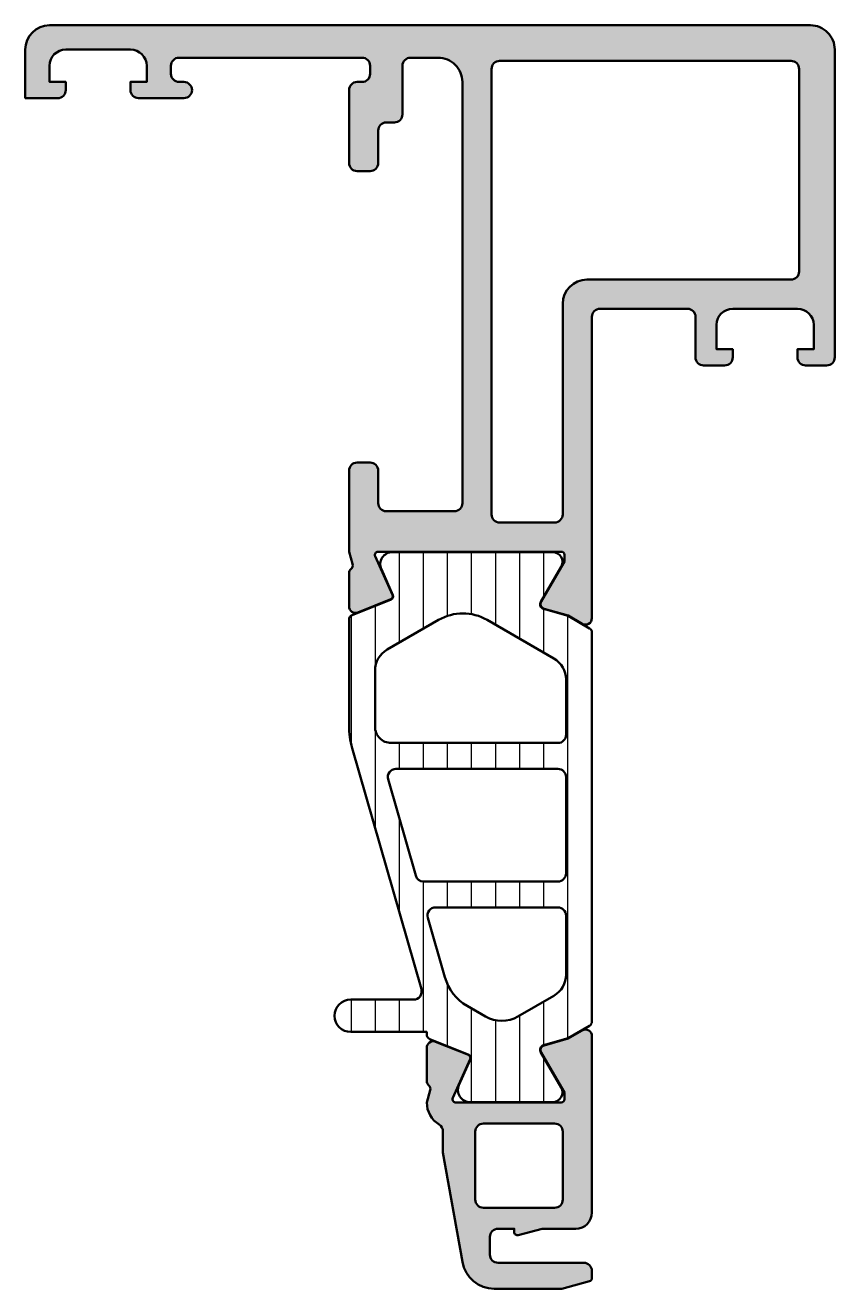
# Model space of a CAD drawing. Extents: x -35 to 15, y 0 to 78.
import ezdxf

# ---------------------------------------------------------------- set-up
doc = ezdxf.new("R2010")
doc.units = 0
for name, color, linetype, lineweight in [('0S-Alu contour', 7, 'Continuous', 50), ('0S-Alu hatch', 252, 'Continuous', 25), ('0S-Plastic contour', 254, 'Continuous', 50), ('0S-Plastic hatch', 253, 'Continuous', 25)]:
    doc.layers.add(name, color=color, linetype=linetype, lineweight=lineweight)

# ---------------------------------------------------------------- blocks, each defined once
blk = doc.blocks.new('357560__E8F3463A_69EF_4835_B075_A320E421A59C_')
at = {"layer": '0S-Alu hatch'}
h = blk.add_hatch(color=256, dxfattribs=at)
edge = h.paths.add_edge_path()
edge.add_line((-9.198236885606129, 8.409618988908058), (-7.9984772808777, 1.646618959607934))
edge.add_arc((-6.029224363478352, 1.995965417031186), 2.000000000000005, 190.0596426049612, 269.9999999999995)
edge.add_line((-6.029224363478371, -0.0040345829688186), (-1.864251323757777, -0.0040345829687851))
edge.add_line((-1.864251323757777, -0.0040345829687851), (-0.1464621109643431, 0.4562456493663945))
edge.add_arc((-0.198225919984413, 0.6494308146247079), 0.2000000000003703, 284.9999999998427, 360)
edge.add_line((0.0017740800159573, 0.6494308146247079), (0.0017740799850046, 1.095965417066082))
edge.add_arc((-0.4982259200148392, 1.095965417030797), 0.4999999999998437, 0, 90.00000000001138)
edge.add_line((-0.4982259200149385, 1.59596541703064), (-5.798225914231444, 1.595965417030555))
edge.add_ellipse((-5.798225914231451, 2.095965417030598), major_axis=(-0.5000000000000427, 0), ratio=1, start_angle=0, end_angle=90.0000000000008, ccw=False)
edge.add_line((-6.298225914231494, 2.095965417030598), (-6.298225922163005, 3.196215287119173))
edge.add_ellipse((-5.798225922162956, 3.196215291469343), major_axis=(-0.5000000000000498, 0), ratio=1, start_angle=270.00001366020166, end_angle=360, ccw=False)
edge.add_line((-5.798226041370703, 3.696215291469378), (-4.79822591999946, 3.696215437745536))
edge.add_line((-4.79822591999946, 3.696215437745536), (-4.79822591999946, 3.49621543774478))
edge.add_arc((-4.598225920000352, 3.496215437744865), 0.1999999999991075, 180, 284.9999999999702)
edge.add_line((-4.546462110980179, 3.303030272487887), (-3.079074105526625, 3.696215703532288))
edge.add_line((-3.079074105526625, 3.696215703532288), (-0.9982256564709145, 3.696216252868964))
edge.add_arc((-0.9982259218380669, 4.696216252869405), 1.000000000000475, 270.0000152044178, 360)
edge.add_line((0.0017740781624087, 4.696216252869405), (0.0017740772420822, 15.59571835183057))
edge.add_arc((-0.3982259227577778, 15.59571835179619), 0.39999999999986, 0, 120.0000000001139)
edge.add_line((-0.5982259227583965, 15.94212851330944), (-1.461074157777922, 15.44396285255176))
edge.add_line((-1.461074157777922, 15.44396285255176), (-2.953235340126504, 15.01609251870411))
edge.add_arc((-2.870544133381319, 14.72771400992253), 0.3000000000001082, 106.000000000011, 210.1792485015218)
edge.add_line((-3.129881212387584, 14.57690194325489), (-1.698145941445524, 12.11129081253355))
edge.add_line((-1.698145941445524, 12.11129081253355), (-1.698145941445268, 11.69087215933084))
edge.add_ellipse((-1.889714423141381, 11.68737970964202), major_axis=(-0.1916003141547077, 0), ratio=1, start_angle=87.47782988798451, end_angle=181.0444330982835, ccw=False)
edge.add_line((-1.898145978376682, 11.49596500471971), (-8.38758503357812, 11.49596500471972))
edge.add_ellipse((-8.405822732779633, 11.69513173469195), major_axis=(-0.1999999999999868, 0), ratio=1, start_angle=-24.140989198465093, end_angle=95.23198407411428, ccw=False)
edge.add_line((-8.588331097879012, 11.77692841352884), (-7.520010329520911, 14.16061292990795))
edge.add_arc((-7.702518694620302, 14.24240960874486), 0.2000000000000027, 335.8590108015327, 428.0262212159694)
edge.add_line((-7.627682248278853, 14.42788064772125), (-9.650910394216552, 15.24424101004835))
edge.add_arc((-9.800583286899428, 14.87329893209555), 0.4000000000000053, 68.02622121597265, 179.9999684103751)
edge.add_line((-10.20058328689937, 14.87329915255217), (-10.20058442453692, 12.80915218020866))
edge.add_arc((-9.900584424536431, 12.80915201486612), 0.3000000000005401, 179.9999684219146, 232.0952402887152)
edge.add_ellipse((-10.26919487409973, 12.33573218377236), major_axis=(-0.2999999999995424, 0), ratio=1, start_angle=163.9999684219222, end_angle=232.0952402887225, ccw=False)
edge.add_line((-9.98081641089327, 12.25304081809006), (-10.19813791628919, 11.49515223769639))
edge.add_arc((-8.598137771667673, 11.4951522385663), 1.600000144621517, 180, 238.4075930532031)
edge.add_ellipse((-9.698271155268195, 9.706379826424104), major_axis=(-0.4999999039864182, 0), ratio=1, start_angle=180.0015183141916, end_angle=238.4075929440295, ccw=False)
edge.add_line((-9.198271251457333, 9.70639307621242), (-9.198236885606129, 8.409618988908058))
edge = h.paths.add_edge_path()
edge.add_line((-7.199856061085462, 5.496214724344667), (-7.199856061085462, 9.695965004719653))
edge.add_ellipse((-6.699856061085462, 9.695965004719653), major_axis=(-0.5, 0), ratio=1, start_angle=270, end_angle=360, ccw=False)
edge.add_line((-6.699856061085462, 10.19596500471965), (-2.299831647024781, 10.19596500472056))
edge.add_ellipse((-2.299831647024326, 9.695965004719199), major_axis=(-0.5000000000013644, 0), ratio=1, start_angle=180, end_angle=270.0000000000521, ccw=False)
edge.add_line((-1.799831647022962, 9.695965004719653), (-1.799831647022962, 5.496215773375915))
edge.add_ellipse((-2.299831647023026, 5.496215773375915), major_axis=(-0.500000000000064, 0), ratio=1, start_angle=90.00001366017722, end_angle=180, ccw=False)
edge.add_line((-2.299831527815491, 4.996215773375865), (-6.699855941877991, 4.996214724344667))
edge.add_ellipse((-6.699856061085512, 5.496214724344604), major_axis=(-0.4999999999999503, 0), ratio=1, start_angle=0, end_angle=90.00001366017563, ccw=False)
at = {"layer": '0S-Alu contour', "color": 7}
for points in [[(-0.5982259227583965, 15.94212851330944), (-1.461074157777922, 15.44396285255176), (-2.953235340126504, 15.01609251870411)], [(-10.20058328689937, 14.87329915255217), (-10.20058442453692, 12.80915218020866)], [(-7.627682248278853, 14.42788064772125), (-9.650910394216552, 15.24424101004835)], [(0.0017740781624087, 4.696216252869405), (0.0017740772420822, 15.59571835183057)], [(-8.588331097879012, 11.77692841352884), (-7.520010329520911, 14.16061292990795)], [(-3.129881212387584, 14.57690194325489), (-1.698145941445524, 12.11129081253355), (-1.698145941445268, 11.69087215933084)], [(-9.98081641089327, 12.25304081809006), (-10.19813791628919, 11.49515223769639)], [(-1.898145978376682, 11.49596500471971), (-8.38758503357812, 11.49596500471972)], [(-6.699856061085462, 10.19596500471965), (-2.299831647024781, 10.19596500472056)], [(-9.198271251457333, 9.70639307621242), (-9.198236885606129, 8.409618988908058)], [(-7.199856061085462, 5.496214724344667), (-7.199856061085462, 9.695965004719653)], [(-1.799831647022962, 9.695965004719653), (-1.799831647022962, 5.496215773375915)], [(-9.198236885606129, 8.409618988908058), (-7.9984772808777, 1.646618959607934)], [(-2.299831527815491, 4.996215773375865), (-6.699855941877991, 4.996214724344667)], [(-6.298225914231494, 2.095965417030598), (-6.298225922163005, 3.196215287119173)], [(-5.798226041370703, 3.696215291469378), (-4.79822591999946, 3.696215437745536), (-4.79822591999946, 3.49621543774478)], [(-4.546462110980179, 3.303030272487887), (-3.079074105526625, 3.696215703532288), (-0.9982256564709145, 3.696216252868964)], [(-0.4982259200149385, 1.59596541703064), (-5.798225914231444, 1.595965417030555)], [(0.0017740800159573, 0.6494308146247079), (0.0017740799850046, 1.095965417066082)], [(-6.029224363478371, -0.0040345829688186), (-1.864251323757777, -0.0040345829687851), (-0.1464621109643431, 0.4562456493663945)]]:
    blk.add_lwpolyline(points, dxfattribs=at)
for centre, radius, start, end in [((-0.3982259227577778, 15.59571835179619), 0.39999999999986, 0, 120.0000000001139), ((-9.800583286899428, 14.87329893209555), 0.4000000000000053, 68.02622121597265, 179.9999684103751), ((-2.870544133381319, 14.72771400992253), 0.3000000000001082, 106.000000000011, 210.1792485015218), ((-7.702518694620302, 14.24240960874486), 0.2000000000000027, 335.8590108015327, 68.02622121596946), ((-9.900584424536431, 12.80915201486612), 0.3000000000005401, 179.9999684219146, 232.0952402887152), ((-8.598137771667673, 11.4951522385663), 1.600000144621517, 180, 238.4075930532031), ((-0.9982259218380669, 4.696216252869405), 1.000000000000475, 270.0000152044178, 0), ((-4.598225920000352, 3.496215437744865), 0.1999999999991075, 180, 284.9999999999702), ((-6.029224363478352, 1.995965417031186), 2.000000000000005, 190.0596426049612, 269.9999999999995), ((-0.4982259200148392, 1.095965417030797), 0.4999999999998437, 0, 90.00000000001138), ((-0.198225919984413, 0.6494308146247079), 0.2000000000003703, 284.9999999998427, 0)]:
    blk.add_arc(centre, radius, start, end, dxfattribs=at)
at = {"layer": '0S-Alu contour', "color": 7, "extrusion": (0, 0, -1)}
for centre, radius, start, end in [((10.26919487409973, 12.33573218377236), 0.2999999999995424, 127.9047597112775, 196.0000315780778), ((8.405822732779633, 11.69513173469195), 0.1999999999999868, 264.7680159258857, 24.14098919846505), ((1.889714423141381, 11.68737970964202), 0.1916003141547077, 178.9555669017165, 272.5221701120155), ((6.699856061085462, 9.695965004719653), 0.5, 0, 90), ((2.299831647024326, 9.695965004719199), 0.5000000000013644, 89.99999999994789, 180), ((9.698271155268195, 9.706379826424104), 0.4999999039864182, 121.5924070559705, 179.9984816858084), ((6.699856061085512, 5.496214724344604), 0.4999999999999503, 269.9999863398244, 0), ((2.299831647023026, 5.496215773375915), 0.500000000000064, 180, 269.9999863398228), ((5.798225922162956, 3.196215291469343), 0.5000000000000498, 0, 89.99998633979833), ((5.798225914231451, 2.095965417030598), 0.5000000000000427, 269.9999999999992, 0)]:
    blk.add_arc(centre, radius, start, end, dxfattribs=at)
blk = doc.blocks.new('284115__7A3DDEE4_29FF_4CD9_A807_26D65C014BA1___7339D2E9_708F_4A70_BF4C_7B68E98017A7_')
at = {"layer": '0S-Plastic hatch'}
h = blk.add_hatch(dxfattribs=at)
h.set_pattern_fill('ANSI31', color=256, scale=0.4680000000000001, angle=45, style=0)
h.set_pattern_definition([(90, (0, 0), (-1.4859, 0), [])])
edge = h.paths.add_edge_path()
edge.add_line((-14.99695541920249, 41.30194350980961), (-14.99717687433388, 34.74888147975675))
edge.add_arc((-9.997176877188917, 34.74871250902955), 5.000000000000071, 179.9980637381186, 195.9999999999997)
edge.add_line((-14.80348535688058, 33.37052572994455), (-10.53487389886591, 18.48410847611939))
edge.add_ellipse((-11.01550474683508, 18.3462897982109), major_axis=(-0.5000000000000114, 0), ratio=1, start_angle=89.9999999999992, end_angle=195.9999999999986, ccw=False)
edge.add_line((-11.01550474683509, 17.84628979821089), (-14.89887878922974, 17.84628979821082))
edge.add_arc((-14.89887878922971, 16.84628979808973), 1.00000000012109, 90.00000000000183, 269.9977120329574)
edge.add_line((-14.89891872178777, 15.84628979876594), (-10.20058328689487, 15.84610218221299))
edge.add_line((-10.20058328689487, 15.84610218221299), (-10.20058328689486, 15.69004986782208))
edge.add_arc((-9.900583286894857, 15.69004986782208), 0.3000000000000043, 180, 248.0262212159717)
edge.add_line((-10.01283795640702, 15.41184330935748), (-7.600936345726275, 14.43865554664964))
edge.add_ellipse((-7.675772792067718, 14.25318450767323), major_axis=(-0.2000000000000112, 0), ratio=1, start_angle=155.8590108015334, end_angle=248.026221215972, ccw=False)
edge.add_line((-7.493264426968318, 14.17138782883632), (-8.209763893656868, 12.57270255066445))
edge.add_arc((-7.525357524534154, 12.26596500502605), 0.750000000000005, 155.8590108015334, 269.9999999999986)
edge.add_line((-7.525357524534172, 11.51596500502605), (-2.417809468710736, 11.51596500502594))
edge.add_arc((-2.417809468710736, 12.11596500502594), 0.6000000000000015, 270, 390.1429512408364)
edge.add_line((-1.898944333879224, 12.41726049429898), (-3.160159936583976, 14.58921735076559))
edge.add_ellipse((-2.900727369168212, 14.73986509540211), major_axis=(-0.3000000000000101, 0), ratio=1, start_angle=-73.99999999997368, end_angle=30.142951240836112, ccw=False)
edge.add_line((-2.983418575913447, 15.02824360418358), (-1.468947466956159, 15.46251120654281))
edge.add_line((-1.468947466956159, 15.46251120654281), (-0.1481754510186093, 16.22505928548143))
edge.add_arc((-0.2981754510184586, 16.48486690661685), 0.2999999999999972, 299.9999999999671, 362.463203718283)
edge.add_line((0.0015473575721988, 16.49776023863485), (0.0015473574661335, 40.48741403216709))
edge.add_arc((-0.2977882762044714, 40.50736844057934), 0.300000000000109, 356.1861729926312, 420.0000000000337)
edge.add_line((-0.1477882762045698, 40.76717606171485), (-1.46859409596313, 41.52974365729867))
edge.add_line((-1.46859409596313, 41.52974365729867), (-2.983065204920418, 41.96401125965786))
edge.add_ellipse((-2.900373998175183, 42.25238976843932), major_axis=(-0.3000000000000058, 0), ratio=1, start_angle=-30.14295124083509, end_angle=73.99999999997351, ccw=False)
edge.add_line((-3.159806565590947, 42.40303751307584), (-1.898590962886192, 44.57499436954248))
edge.add_arc((-2.417456097717764, 44.87628985881555), 0.6000000000000675, 329.8570487591642, 450.0000000000013)
edge.add_line((-2.417456097717777, 45.47628985881561), (-12.32105647606933, 45.47628985881539))
edge.add_arc((-12.32105647606931, 44.72628985881538), 0.7500000000000071, 90.00000000000136, 204.1409891984665)
edge.add_line((-13.00546284519203, 44.41955231317698), (-12.28896337850348, 42.82086703500512))
edge.add_ellipse((-12.47147174360288, 42.73907035616821), major_axis=(-0.2000000000000091, 0), ratio=1, start_angle=111.97377878402841, end_angle=204.1409891984665, ccw=False)
edge.add_line((-12.39663529726143, 42.5535993171918), (-14.80921008888596, 41.5801399300306))
edge.add_arc((-14.69695541937378, 41.30193337156599), 0.3000000000000189, 111.9737787840307, 179.9980637381186)
edge = h.paths.add_edge_path()
edge.add_line((-12.64708698516334, 39.45413789014494), (-9.470697467336468, 41.28802723331739))
edge.add_ellipse((-7.970697467337899, 38.68995102196342), major_axis=(-2.99999999999985, 0), ratio=1, start_angle=239.9984621890522, end_angle=299.9999999999701, ccw=False)
edge.add_line((-6.470627735865281, 41.28798697258434), (-2.347744869464854, 38.90749189406144))
edge.add_ellipse((-3.097779735204142, 37.60847391875279), major_axis=(-1.499999999999839, 0), ratio=1, start_angle=179.9984621889378, end_angle=239.998462188919, ccw=False)
edge.add_line((-1.597779735744586, 37.60843365895285), (-1.597871490873025, 34.18982023666649))
edge.add_ellipse((-2.097871490693005, 34.18983365659965), major_axis=(-0.5000000000000746, 0), ratio=1, start_angle=89.99862755700428, end_angle=179.9984621889378, ccw=False)
edge.add_line((-2.09788346751754, 33.68983365674302), (-12.39719759313377, 33.69001498003766))
edge.add_ellipse((-12.39717998775808, 34.69001497988268), major_axis=(-0.9999999999999909, 0), ratio=1, start_angle=-0.0015378110624055807, end_angle=89.99899128627612, ccw=False)
edge.add_line((-13.39717998739788, 34.69004181974925), (-13.3970869846238, 38.15514004426737))
edge.add_ellipse((-11.89708698516418, 38.15509978446791), major_axis=(-1.499999999999899, 0), ratio=1, start_angle=299.9999999999651, end_angle=359.99846218893765, ccw=False)
edge = h.paths.add_edge_path()
edge.add_line((-2.098050782605049, 25.13711371642911), (-10.40138062131929, 25.13724136956636))
edge.add_ellipse((-10.40137293445511, 25.63724136950725), major_axis=(-0.4999999999999849, 0), ratio=1, start_angle=15.999999999998693, end_angle=89.99911915025001, ccw=False)
edge.add_line((-10.88200378242426, 25.49942269159877), (-12.58893099164749, 31.45218529562907))
edge.add_ellipse((-12.10830014367833, 31.59000397353756), major_axis=(-0.4999999999999997, 0), ratio=1, start_angle=-90.00097482873781, end_angle=15.999999999999886, ccw=False)
edge.add_line((-12.10829163669277, 32.0900039734652), (-2.097938022134009, 32.08983365759787))
edge.add_ellipse((-2.097949986302683, 31.58983365774107), major_axis=(-0.4999999999999386, 0), ratio=1, start_angle=179.9991332237819, end_angle=269.998629007259, ccw=False)
edge.add_line((-1.59794998635996, 31.58982609369139), (-1.598040039698551, 25.63710615226421))
edge.add_ellipse((-2.098040039641297, 25.63711371631366), major_axis=(-0.4999999999999604, 0), ratio=1, start_angle=89.99876894703499, end_angle=179.9991332237819, ccw=False)
edge = h.paths.add_edge_path()
edge.add_line((-2.348099718756749, 18.08847790286985), (-4.570809958566492, 16.80511600336627))
edge.add_ellipse((-5.570682114140858, 18.53683803715231), major_axis=(-1.999651352059401, 0), ratio=1, start_angle=60.00000000003058, end_angle=120.00153781095159, ccw=False)
edge.add_line((-6.570507790169635, 16.80508916755644), (-7.70002649427537, 17.45721709543051))
edge.add_ellipse((-6.200026494268744, 20.05529330677991), major_axis=(-2.999999999999919, 0), ratio=1, start_angle=16.000000000000227, end_angle=59.99999999985289, ccw=False)
edge.add_line((-9.083811582083621, 19.22838123932892), (-10.13646013012905, 22.89940299007074))
edge.add_ellipse((-9.65582928215991, 23.03722166797925), major_axis=(-0.49999999999999, 0), ratio=1, start_angle=-90.00083073192337, end_angle=16.000000000001876, ccw=False)
edge.add_line((-9.655822032656278, 23.53722166792669), (-2.098068631844846, 23.53711208800502))
edge.add_ellipse((-2.098079372724111, 23.03711208812044), major_axis=(-0.4999999999999495, 0), ratio=1, start_angle=179.9991332237819, end_angle=269.9987691858996, ccw=False)
edge.add_line((-1.598079372781376, 23.0371045240708), (-1.598134585032587, 19.38745561838141))
edge.add_ellipse((-3.098134584492363, 19.38749587818087), major_axis=(-1.500000000000059, 0), ratio=1, start_angle=120.00153781091419, end_angle=179.9984621889378, ccw=False)
at = {"layer": '0S-Alu contour', "color": 7}
for points in [[(-12.64708698516334, 39.45413789014494), (-9.470697467336468, 41.28802723331739)], [(-6.470627735865281, 41.28798697258434), (-2.347744869464854, 38.90749189406144)], [(-13.39717998739788, 34.69004181974925), (-13.3970869846238, 38.15514004426737)], [(-1.597779735744586, 37.60843365895285), (-1.597871490873025, 34.18982023666649)], [(-2.09788346751754, 33.68983365674302), (-12.39719759313377, 33.69001498003766)], [(-12.10829163669277, 32.0900039734652), (-2.097938022134009, 32.08983365759787)], [(-10.88200378242426, 25.49942269159877), (-12.58893099164749, 31.45218529562907)], [(-1.59794998635996, 31.58982609369139), (-1.598040039698551, 25.63710615226421)], [(-2.098050782605049, 25.13711371642911), (-10.40138062131929, 25.13724136956636)], [(-9.655822032656278, 23.53722166792669), (-2.098068631844846, 23.53711208800502)], [(-9.083811582083621, 19.22838123932892), (-10.13646013012905, 22.89940299007074)], [(-1.598079372781376, 23.0371045240708), (-1.598134585032587, 19.38745561838141)], [(-2.348099718756749, 18.08847790286985), (-4.570809958566492, 16.80511600336627)], [(-6.570507790169635, 16.80508916755644), (-7.70002649427537, 17.45721709543051)]]:
    blk.add_lwpolyline(points, dxfattribs=at)
at = {"layer": '0S-Alu contour', "color": 7, "extrusion": (0, 0, -1)}
for centre, radius, start, end in [((7.970697467337899, 38.68995102196342), 2.99999999999985, 60.00000000002993, 120.0015378109478), ((11.89708698516418, 38.15509978446791), 1.4999999999999, 0.0015378110623485, 60.00000000003492), ((3.097779735204142, 37.60847391875279), 1.499999999999839, 120.001537811081, 180.0015378110623), ((12.39717998775808, 34.69001497988268), 0.9999999999999909, 270.001008713724, 0.0015378110623485), ((2.097871490693005, 34.18983365659965), 0.5000000000000746, 180.0015378110623, 270.0013724429957), ((12.10830014367833, 31.59000397353756), 0.4999999999999997, 344.0000000000001, 90.00097482873782), ((2.097949986302683, 31.58983365774107), 0.4999999999999386, 90.001370992741, 180.0008667762182), ((10.40137293445511, 25.63724136950725), 0.4999999999999849, 270.00088084975, 344.0000000000013), ((2.098040039641297, 25.63711371631366), 0.4999999999999604, 180.0008667762182, 270.001231052965), ((9.65582928215991, 23.03722166797925), 0.49999999999999, 343.9999999999981, 90.00083073192341), ((2.098079372724111, 23.03711208812044), 0.4999999999999495, 90.0012308141004, 180.0008667762182), ((6.200026494268744, 20.05529330677991), 2.999999999999919, 300.0000000001471, 343.9999999999998), ((3.098134584492363, 19.38749587818087), 1.500000000000059, 180.0015378110623, 239.9984621890858), ((5.570682114140858, 18.53683803715231), 1.999651352059401, 239.9984621890484, 299.9999999999694)]:
    blk.add_arc(centre, radius, start, end, dxfattribs=at)
at = {"layer": '0S-Plastic contour', "color": 7}
for points in [[(-2.417456097717777, 45.47628985881561), (-12.32105647606933, 45.47628985881539)], [(-3.159806565590947, 42.40303751307584), (-1.898590962886192, 44.57499436954248)], [(-13.00546284519203, 44.41955231317698), (-12.28896337850348, 42.82086703500512)], [(-12.39663529726143, 42.5535993171918), (-14.80921008888596, 41.5801399300306)], [(-0.1477882762045698, 40.76717606171485), (-1.46859409596313, 41.52974365729867), (-2.983065204920418, 41.96401125965786)], [(-14.99695541920249, 41.30194350980961), (-14.99717687433388, 34.74888147975675)], [(0.0015473575721988, 16.49776023863485), (0.0015473574661335, 40.48741403216709)], [(-14.80348535688058, 33.37052572994455), (-10.53487389886591, 18.48410847611939)], [(-11.01550474683509, 17.84628979821089), (-14.89887878922974, 17.84628979821082)], [(-14.89891872178777, 15.84628979876594), (-10.20058328689487, 15.84610218221299), (-10.20058328689486, 15.69004986782208)], [(-2.983418575913447, 15.02824360418358), (-1.468947466956159, 15.46251120654281), (-0.1481754510186093, 16.22505928548143)], [(-10.01283795640702, 15.41184330935748), (-7.600936345726275, 14.43865554664964)], [(-7.493264426968318, 14.17138782883632), (-8.209763893656868, 12.57270255066445)], [(-1.898944333879224, 12.41726049429898), (-3.160159936583976, 14.58921735076559)], [(-7.525357524534172, 11.51596500502605), (-2.417809468710736, 11.51596500502594)]]:
    blk.add_lwpolyline(points, dxfattribs=at)
for centre, radius, start, end in [((-12.32105647606931, 44.72628985881538), 0.7500000000000071, 90.00000000000136, 204.1409891984665), ((-2.417456097717764, 44.87628985881555), 0.6000000000000675, 329.8570487591642, 90.00000000000134), ((-14.69695541937378, 41.30193337156599), 0.3000000000000189, 111.9737787840307, 179.9980637381186), ((-0.2977882762044714, 40.50736844057934), 0.300000000000109, 356.1861729926312, 60.00000000003377), ((-9.997176877188917, 34.74871250902955), 5.000000000000071, 179.9980637381186, 195.9999999999997), ((-14.89887878922971, 16.84628979808973), 1.00000000012109, 90.00000000000183, 269.9977120329574), ((-0.2981754510184586, 16.48486690661685), 0.2999999999999972, 299.9999999999671, 2.463203718283012), ((-9.900583286894857, 15.69004986782208), 0.3000000000000043, 180, 248.0262212159717), ((-7.525357524534154, 12.26596500502605), 0.750000000000005, 155.8590108015334, 269.9999999999986), ((-2.417809468710736, 12.11596500502594), 0.6000000000000015, 270, 30.14295124083639)]:
    blk.add_arc(centre, radius, start, end, dxfattribs=at)
at = {"layer": '0S-Plastic contour', "color": 7, "extrusion": (0, 0, -1)}
for centre, radius, start, end in [((12.47147174360288, 42.73907035616821), 0.2000000000000091, 155.8590108015335, 248.0262212159716), ((2.900373998175183, 42.25238976843932), 0.3000000000000058, 286.0000000000265, 30.14295124083505), ((11.01550474683508, 18.3462897982109), 0.5000000000000114, 164.0000000000014, 270.0000000000008), ((2.900727369168212, 14.73986509540211), 0.3000000000000101, 329.8570487591639, 73.99999999997377), ((7.675772792067718, 14.25318450767323), 0.2000000000000112, 111.973778784028, 204.1409891984667)]:
    blk.add_arc(centre, radius, start, end, dxfattribs=at)
blk = doc.blocks.new('357550__1F7D7EE2_367D_4CA4_85C0_2234F58600A3_')
at = {"layer": '0S-Alu hatch'}
h = blk.add_hatch(color=256, dxfattribs=at)
edge = h.paths.add_edge_path()
edge.add_line((-35.00002048165752, 76.4999718889479), (-35.00002048165761, 73.49997188894795))
edge.add_line((-35.00002048165761, 73.49997188894795), (-33.00002048165765, 73.49997188894783))
edge.add_arc((-32.99999488893905, 73.9999462962293), 0.4999744079364915, 269.9970671403587, 360.0029328596138)
edge.add_line((-32.50002048165758, 73.99997188894766), (-32.50002048165737, 74.49997188894791))
edge.add_line((-32.50002048165737, 74.49997188894791), (-33.50002048165751, 74.49997188894785))
edge.add_line((-33.50002048165751, 74.49997188894785), (-33.50002048165749, 75.49997188894798))
edge.add_ellipse((-32.49995662103411, 75.49990802832448), major_axis=(-1.000063862662344, 0), ratio=1, start_angle=270.00365871055266, end_angle=359.99634128963373, ccw=False)
edge.add_line((-32.50002048165764, 76.49997188894785), (-28.50002048165754, 76.4999718889479))
edge.add_ellipse((-28.50005029181554, 75.49994207878999), major_axis=(-1.000029810602221, 0), ratio=1, start_angle=180.0017079457449, end_angle=269.9982920546748, ccw=False)
edge.add_line((-27.50002048165762, 75.49997188894785), (-27.50002048165748, 74.49997188894791))
edge.add_line((-27.50002048165748, 74.49997188894791), (-28.50002048165748, 74.49997188894791))
edge.add_line((-28.50002048165748, 74.49997188894791), (-28.50002048165759, 73.99997188894802))
edge.add_arc((-28.0000148106815, 73.99997755992396), 0.5000056710082537, 180.000649838413, 269.9993501613819)
edge.add_line((-28.00002048165757, 73.49997188894787), (-25.20001742989981, 73.49997188894795))
edge.add_arc((-25.20001742989986, 73.99997188894795), 0.4999999999999858, 270.0000000000057, 450.0000000000056)
edge.add_line((-25.20001742989991, 74.49997188894794), (-25.50002048165768, 74.49997188894787))
edge.add_ellipse((-25.50000975305106, 74.99998261755438), major_axis=(-0.5000107287216121, 0), ratio=1, start_angle=0.0012293812815187266, end_angle=89.99877061862071, ccw=False)
edge.add_line((-26.00002048165757, 74.99997188894862), (-26.00002048165748, 75.49997188894804))
edge.add_ellipse((-25.49995234711649, 75.49990375440682), major_axis=(-0.5000681391826719, 0), ratio=1, start_angle=270.00780657943983, end_angle=359.99219342057387, ccw=False)
edge.add_line((-25.50002048165755, 75.99997188894781), (-14.20002505929432, 75.99997188894795))
edge.add_ellipse((-14.20004666515492, 75.49995028308734), major_axis=(-0.500021606327403, 0), ratio=1, start_angle=180.0024757423405, end_angle=269.99752425773204, ccw=False)
edge.add_line((-13.70002505929431, 75.49997188894858), (-13.70002505929431, 74.99997188894795))
edge.add_ellipse((-14.1999624771029, 74.99990930675624), major_axis=(-0.4999374217256062, 0), ratio=1, start_angle=89.99282771142458, end_angle=180.0071722885767, ccw=False)
edge.add_line((-14.20002505929446, 74.49997188894766), (-14.50002811105204, 74.49997188894783))
edge.add_arc((-14.49996509479759, 73.99990887269324), 0.500063020225134, 90.00722022082157, 179.9927797791716)
edge.add_line((-15.00002811105217, 73.99997188894775), (-15.00002811105213, 69.49997188894795))
edge.add_arc((-14.50002244007613, 69.49997755992395), 0.5000056710081541, 180.0006498372912, 269.9993501613905)
edge.add_line((-14.50002811105212, 68.99997188894795), (-13.70002505929432, 68.9999718889479))
edge.add_arc((-13.69999946657576, 69.49994629622935), 0.4999744079364773, 269.997067140364, 360.0029328596138)
edge.add_line((-13.20002505929431, 69.49997188894771), (-13.2000250592943, 71.49997188894802))
edge.add_ellipse((-12.69995692475332, 71.49990375440692), major_axis=(-0.5000681391826614, 0), ratio=1, start_angle=270.0078065794406, end_angle=359.99219342057387, ccw=False)
edge.add_line((-12.70002505929439, 71.9999718889479), (-12.20002505929429, 71.99997188894788))
edge.add_arc((-12.19996247710264, 72.4999093067562), 0.4999374217253326, 269.9928277114136, 360.0071722885259)
edge.add_line((-11.70002505929432, 72.49997188894731), (-11.70002505929436, 75.49997188894804))
edge.add_ellipse((-11.19996970950873, 75.49991653916229), major_axis=(-0.5000553528488964, 0), ratio=1, start_angle=270.00634191613665, end_angle=359.9936580838377, ccw=False)
edge.add_line((-11.20002505929421, 75.99997188894793), (-9.500028111052089, 75.9999718889479))
edge.add_ellipse((-9.49999727264128, 74.50000272735863), major_axis=(-1.499969161906271, 0), ratio=1, start_angle=179.9988220352238, end_angle=270.00117796474166, ccw=False)
edge.add_line((-8.000028111052018, 74.49997188894692), (-8.000028111052165, 48.49997188857507))
edge.add_ellipse((-8.500007583384644, 48.49995136090751), major_axis=(-0.4999794727538793, 0), ratio=1, start_angle=89.99764760598367, end_angle=180.0023523939924, ccw=False)
edge.add_line((-8.500028111052295, 47.99997188857504), (-12.70002505929432, 47.99997188857505))
edge.add_ellipse((-12.70001938831829, 48.49997755955111), major_axis=(-0.5000056710082253, 0), ratio=1, start_angle=0.0006498384129827173, end_angle=89.99935016138602, ccw=False)
edge.add_line((-13.20002505929436, 48.49997188857684), (-13.20002505929433, 50.49997188857503))
edge.add_arc((-13.70004666515481, 50.49995028271458), 0.5000216063272751, 0.0024757423405282, 89.9975242577292)
edge.add_line((-13.70002505929418, 50.99997188857506), (-14.50002811105216, 50.999971888575))
edge.add_arc((-14.4999752494499, 50.49991902697276), 0.5000528643962957, 90.00605685304272, 179.9939431469996)
edge.add_line((-15.00002811105214, 50.49997188857465), (-15.00002811105211, 45.49997104347687))
edge.add_line((-15.00002811105211, 45.49997104347687), (-14.7827066058178, 44.74208246364684))
edge.add_ellipse((-15.07108506902427, 44.65939109796453), major_axis=(-0.2999999999995512, 0), ratio=1, start_angle=127.90475971127921, end_angle=196.000031578078, ccw=False)
edge.add_arc((-14.70247461946096, 44.18597126687076), 0.3000000000005443, 127.9047597112839, 179.9999684219146)
edge.add_line((-15.00247461946146, 44.18597143221323), (-15.00247348182391, 42.12182412918465))
edge.add_arc((-14.60247348182396, 42.12182434964133), 0.4000000000000061, 180.0000315665414, 291.9737787840269)
edge.add_line((-14.45280058914109, 41.75088227168853), (-12.42957244320338, 42.56724263401563))
edge.add_arc((-12.50440888954483, 42.75271367299203), 0.1999999999999994, 291.9737787840304, 384.1409891984677)
edge.add_line((-12.32190052444544, 42.83451035182894), (-13.39022129280355, 45.21819486820805))
edge.add_ellipse((-13.20771292770422, 45.29999154704493), major_axis=(-0.199999999999936, 0), ratio=1, start_angle=-90.8199987241099, end_angle=24.140989198467025, ccw=False)
edge.add_line((-13.2048506898962, 45.49997106498291), (-1.900770886587594, 45.4999718885751))
edge.add_ellipse((-1.89233933135214, 45.30855718365242), major_axis=(-0.191600314155078, 0), ratio=1, start_angle=178.9555669017274, end_angle=272.5221701120563, ccw=False)
edge.add_line((-1.700770849655656, 45.30506473396363), (-1.700770849655597, 44.88448051636305))
edge.add_line((-1.700770849655597, 44.88448051636305), (-3.132506120598083, 42.41886938564157))
edge.add_arc((-2.873169041591943, 42.26805731897407), 0.2999999999999356, 149.8207514984874, 253.9999999999958)
edge.add_line((-2.955860248337046, 41.97967881019264), (-1.463699065987974, 41.55180847634562))
edge.add_line((-1.463699065987974, 41.55180847634562), (-0.6004236155723035, 41.05339616266323))
edge.add_arc((-0.4004236155722936, 41.39980632417709), 0.4000000000000833, 240.0000000000052, 360)
edge.add_line((-0.0004236155722103, 41.39980632417709), (-0.0007711673490078, 45.50773722382787))
edge.add_line((-0.0007711673490078, 45.50773722382787), (-0.0030763829648208, 59.99979434735602))
edge.add_ellipse((0.4969235855143169, 59.99997188857498), major_axis=(-0.500000000000023, 0), ratio=1, start_angle=-90.00000000000318, end_angle=0.02034472547461519, ccw=False)
edge.add_line((0.4969235855143452, 60.49997188857499), (5.899965785432343, 60.49997188857497))
edge.add_ellipse((5.899965785432335, 59.99997188857506), major_axis=(-0.4999999999999077, 0), ratio=1, start_angle=180, end_angle=269.9999999999992, ccw=False)
edge.add_line((6.399965785432243, 59.99997188857506), (6.399965785432293, 57.49997188857505))
edge.add_arc((6.899965785432307, 57.49997188857503), 0.5000000000000142, 180, 270.0000000000041)
edge.add_line((6.899965785432343, 56.99997188857501), (8.199968837190042, 56.99997188857508))
edge.add_arc((8.199989364857714, 57.49995136090749), 0.4999794727538012, 269.9976476059812, 360.0023523939924)
edge.add_line((8.699968837190111, 57.49997188857493), (8.699968837190099, 57.99997188857502))
edge.add_line((8.699968837190099, 57.99997188857502), (7.69996883719012, 57.99997188857505))
edge.add_line((7.69996883719012, 57.99997188857505), (7.69996883719012, 59.49997188857498))
edge.add_ellipse((8.700000675347582, 59.49994005041753), major_axis=(-1.000031838664279, 0), ratio=1, start_angle=270.0018241339776, end_angle=359.9981758661003, ccw=False)
edge.add_line((8.699968837190028, 60.49997188857499), (12.69996883719013, 60.49997188857495))
edge.add_ellipse((12.69989983736699, 59.4999028887519), major_axis=(-1.000069002203373, 0), ratio=1, start_angle=180.003953125862, end_angle=269.99604687411806, ccw=False)
edge.add_line((13.69996883719004, 59.49997188857469), (13.69996883719005, 57.999971888575))
edge.add_line((13.69996883719005, 57.999971888575), (12.6999688371901, 57.99997188857505))
edge.add_line((12.6999688371901, 57.99997188857505), (12.69996883719017, 57.49997188857496))
edge.add_arc((13.19994324447152, 57.49994629585638), 0.4999744079363707, 179.9970671403861, 270.0029328596388)
edge.add_line((13.1999688371901, 56.99997188857503), (14.499971888948, 56.99997188857513))
edge.add_arc((14.49996621797207, 57.49997755955091), 0.500005671007941, 270.0006498386018, 359.9993501627087)
edge.add_line((14.99997188894785, 57.49997188857664), (14.99997188894786, 76.49997188894801))
edge.add_arc((13.4999999989467, 76.49999999894655), 1.499971890264551, 359.9989262571821, 450.0010737429792)
edge.add_line((13.49997188894803, 77.9999718889477), (-33.50002048165752, 77.99997188894793))
edge.add_arc((-33.49996137674437, 76.49991278403476), 1.50005910607758, 90.00225755242542, 179.9977424474688)
edge = h.paths.add_edge_path()
edge.add_ellipse((-5.700050652012969, 75.29998527463525), major_axis=(-0.4999744079363707, 0), ratio=1, start_angle=-90.00293285963312, end_angle=0.0029328596137929708, ccw=False)
edge.add_line((-5.700025059294439, 75.7999596819166), (12.29997494070566, 75.7999596819166))
edge.add_ellipse((12.3000005334243, 75.29998527463509), major_axis=(-0.4999744079365341, 0), ratio=1, start_angle=179.9970671403863, end_angle=270.00293285964534, ccw=False)
edge.add_line((12.79997494070581, 75.29995968191663), (12.79997494070567, 62.79995968154307))
edge.add_ellipse((12.29995333484517, 62.7999812874043), major_axis=(-0.5000216063272929, 0), ratio=1, start_angle=90.00247574225818, end_angle=179.9975242576596, ccw=False)
edge.add_line((12.29997494070569, 62.29995968154381), (-0.303076414485723, 62.29995968154386))
edge.add_arc((-0.3030764144856093, 60.79995968154387), 1.499999999999992, 90.00000000000435, 180)
edge.add_line((-1.803076414485602, 60.79995968154374), (-1.803076414485698, 47.79997188857511))
edge.add_ellipse((-2.303076414485722, 47.79997188857511), major_axis=(-0.5000000000000249, 0), ratio=1, start_angle=90.00000000000568, end_angle=180, ccw=False)
edge.add_line((-2.303076414485673, 47.29997188857509), (-5.700025059294389, 47.29997188857516))
edge.add_ellipse((-5.700025059294418, 47.79997188857507), major_axis=(-0.4999999999999148, 0), ratio=1, start_angle=0, end_angle=90.00000000000318, ccw=False)
edge.add_line((-6.200025059294333, 47.79997188857506), (-6.200025059294318, 75.29995968191689))
at = {"layer": '0S-Alu contour', "color": 7}
for points in [[(13.49997188894803, 77.9999718889477), (-33.50002048165752, 77.99997188894793)], [(-35.00002048165752, 76.4999718889479), (-35.00002048165761, 73.49997188894795), (-33.00002048165765, 73.49997188894783)], [(-32.50002048165764, 76.49997188894785), (-28.50002048165754, 76.4999718889479)], [(14.99997188894785, 57.49997188857664), (14.99997188894786, 76.49997188894801)], [(-25.50002048165755, 75.99997188894781), (-14.20002505929432, 75.99997188894795)], [(-11.20002505929421, 75.99997188894793), (-9.500028111052089, 75.9999718889479)], [(-5.700025059294439, 75.7999596819166), (12.29997494070566, 75.7999596819166)], [(-32.50002048165758, 73.99997188894766), (-32.50002048165737, 74.49997188894791), (-33.50002048165751, 74.49997188894785), (-33.50002048165749, 75.49997188894798)], [(-27.50002048165762, 75.49997188894785), (-27.50002048165748, 74.49997188894791), (-28.50002048165748, 74.49997188894791), (-28.50002048165759, 73.99997188894802)], [(-26.00002048165757, 74.99997188894862), (-26.00002048165748, 75.49997188894804)], [(-13.70002505929431, 75.49997188894858), (-13.70002505929431, 74.99997188894795)], [(-11.70002505929432, 72.49997188894731), (-11.70002505929436, 75.49997188894804)], [(-6.200025059294333, 47.79997188857506), (-6.200025059294318, 75.29995968191689)], [(12.79997494070581, 75.29995968191663), (12.79997494070567, 62.79995968154307)], [(-25.20001742989991, 74.49997188894794), (-25.50002048165768, 74.49997188894787)], [(-14.20002505929446, 74.49997188894766), (-14.50002811105204, 74.49997188894783)], [(-8.000028111052018, 74.49997188894692), (-8.000028111052165, 48.49997188857507)], [(-28.00002048165757, 73.49997188894787), (-25.20001742989981, 73.49997188894795)], [(-15.00002811105217, 73.99997188894775), (-15.00002811105213, 69.49997188894795)], [(-12.70002505929439, 71.9999718889479), (-12.20002505929429, 71.99997188894788)], [(-13.20002505929431, 69.49997188894771), (-13.2000250592943, 71.49997188894802)], [(-14.50002811105212, 68.99997188894795), (-13.70002505929432, 68.9999718889479)], [(12.29997494070569, 62.29995968154381), (-0.303076414485723, 62.29995968154386)], [(-1.803076414485602, 60.79995968154374), (-1.803076414485698, 47.79997188857511)], [(0.4969235855143452, 60.49997188857499), (5.899965785432343, 60.49997188857497)], [(8.699968837190028, 60.49997188857499), (12.69996883719013, 60.49997188857495)], [(-0.0004236155722103, 41.39980632417709), (-0.0007711673490078, 45.50773722382787), (-0.0030763829648208, 59.99979434735602)], [(6.399965785432243, 59.99997188857506), (6.399965785432293, 57.49997188857505)], [(8.699968837190111, 57.49997188857493), (8.699968837190099, 57.99997188857502), (7.69996883719012, 57.99997188857505), (7.69996883719012, 59.49997188857498)], [(13.69996883719004, 59.49997188857469), (13.69996883719005, 57.999971888575), (12.6999688371901, 57.99997188857505), (12.69996883719017, 57.49997188857496)], [(6.899965785432343, 56.99997188857501), (8.199968837190042, 56.99997188857508)], [(13.1999688371901, 56.99997188857503), (14.499971888948, 56.99997188857513)], [(-13.70002505929418, 50.99997188857506), (-14.50002811105216, 50.999971888575)], [(-15.00002811105214, 50.49997188857465), (-15.00002811105211, 45.49997104347687), (-14.7827066058178, 44.74208246364684)], [(-13.20002505929436, 48.49997188857684), (-13.20002505929433, 50.49997188857503)], [(-8.500028111052295, 47.99997188857504), (-12.70002505929432, 47.99997188857505)], [(-2.303076414485673, 47.29997188857509), (-5.700025059294389, 47.29997188857516)], [(-13.2048506898962, 45.49997106498291), (-1.900770886587594, 45.4999718885751)], [(-1.700770849655656, 45.30506473396363), (-1.700770849655597, 44.88448051636305), (-3.132506120598083, 42.41886938564157)], [(-12.32190052444544, 42.83451035182894), (-13.39022129280355, 45.21819486820805)], [(-15.00247461946146, 44.18597143221323), (-15.00247348182391, 42.12182412918465)], [(-14.45280058914109, 41.75088227168853), (-12.42957244320338, 42.56724263401563)], [(-2.955860248337046, 41.97967881019264), (-1.463699065987974, 41.55180847634562), (-0.6004236155723035, 41.05339616266323)]]:
    blk.add_lwpolyline(points, dxfattribs=at)
for centre, radius, start, end in [((-33.49996137674437, 76.49991278403476), 1.50005910607758, 90.00225755242542, 179.9977424474688), ((13.4999999989467, 76.49999999894655), 1.499971890264551, 359.9989262571821, 90.00107374297924), ((-25.20001742989986, 73.99997188894795), 0.4999999999999858, 270.0000000000057, 90.0000000000057), ((-14.49996509479759, 73.99990887269324), 0.500063020225134, 90.00722022082157, 179.9927797791716), ((-32.99999488893905, 73.9999462962293), 0.4999744079364915, 269.9970671403587, 0.002932859613861), ((-28.0000148106815, 73.99997755992396), 0.5000056710082537, 180.000649838413, 269.9993501613819), ((-12.19996247710264, 72.4999093067562), 0.4999374217253326, 269.9928277114136, 0.0071722885258698), ((-14.50002244007613, 69.49997755992395), 0.5000056710081541, 180.0006498372912, 269.9993501613905), ((-13.69999946657576, 69.49994629622935), 0.4999744079364773, 269.997067140364, 0.002932859613861), ((-0.3030764144856093, 60.79995968154387), 1.499999999999992, 90.00000000000435, 180), ((6.899965785432307, 57.49997188857503), 0.5000000000000142, 180, 270.0000000000041), ((8.199989364857714, 57.49995136090749), 0.4999794727538012, 269.9976476059812, 0.0023523939924092), ((13.19994324447152, 57.49994629585638), 0.4999744079363707, 179.9970671403861, 270.0029328596388), ((14.49996621797207, 57.49997755955091), 0.500005671007941, 270.0006498386018, 359.9993501627087), ((-14.4999752494499, 50.49991902697276), 0.5000528643962957, 90.00605685304272, 179.9939431469996), ((-13.70004666515481, 50.49995028271458), 0.5000216063272751, 0.0024757423405282, 89.9975242577292), ((-14.70247461946096, 44.18597126687076), 0.3000000000005443, 127.9047597112839, 179.9999684219146), ((-12.50440888954483, 42.75271367299203), 0.1999999999999994, 291.9737787840304, 24.14098919846774), ((-2.873169041591943, 42.26805731897407), 0.2999999999999356, 149.8207514984874, 253.9999999999958), ((-14.60247348182396, 42.12182434964133), 0.4000000000000061, 180.0000315665414, 291.9737787840269), ((-0.4004236155722936, 41.39980632417709), 0.4000000000000833, 240.0000000000052, 0)]:
    blk.add_arc(centre, radius, start, end, dxfattribs=at)
at = {"layer": '0S-Alu contour', "color": 7, "extrusion": (0, 0, -1)}
for centre, radius, start, end in [((32.49995662103411, 75.49990802832448), 1.000063862662344, 0.003658710366257, 89.99634128944734), ((28.50005029181554, 75.49994207878999), 1.000029810602221, 90.00170794532524, 179.9982920542551), ((25.49995234711649, 75.49990375440682), 0.5000681391826719, 0.0078065794261483, 89.99219342056016), ((14.20004666515492, 75.49995028308734), 0.500021606327403, 90.00247574226795, 179.9975242576595), ((11.19996970950873, 75.49991653916229), 0.5000553528488964, 0.0063419161623103, 89.99365808386334), ((9.49999727264128, 74.50000272735863), 1.499969161906272, 89.99882203525833, 180.0011779647762), ((5.700050652012969, 75.29998527463525), 0.4999744079363707, 359.9970671403862, 90.00293285963313), ((-12.3000005334243, 75.29998527463509), 0.4999744079365341, 89.99706714035466, 180.0029328596138), ((25.50000975305106, 74.99998261755438), 0.5000107287216121, 270.0012293813793, 359.9987706187185), ((14.1999624771029, 74.99990930675624), 0.4999374217256062, 179.9928277114233, 270.0071722885754), ((12.69995692475332, 71.49990375440692), 0.5000681391826614, 0.0078065794261483, 89.99219342055935), ((-12.29995333484517, 62.7999812874043), 0.5000216063272929, 180.0024757423405, 269.9975242577418), ((-0.4969235855143169, 59.99997188857498), 0.500000000000023, 359.9796552745254, 90.00000000000323), ((-5.899965785432335, 59.99997188857506), 0.4999999999999077, 90.00000000000081, 180), ((-8.700000675347582, 59.49994005041753), 1.000031838664279, 0.0018241338996893, 89.99817586602236), ((-12.69989983736699, 59.4999028887519), 1.000069002203373, 90.00395312588194, 179.996046874138), ((12.70001938831829, 48.49997755955111), 0.5000056710082253, 270.000649838614, 359.999350161587), ((8.500007583384644, 48.49995136090751), 0.4999794727538793, 179.9976476060076, 270.0023523940163), ((5.700025059294418, 47.79997188857507), 0.4999999999999148, 269.9999999999968, 0), ((2.303076414485722, 47.79997188857511), 0.5000000000000249, 180, 269.9999999999943), ((13.20771292770422, 45.29999154704493), 0.199999999999936, 335.859010801533, 90.81999872410998), ((1.89233933135214, 45.30855718365242), 0.191600314155078, 87.47782988794368, 181.0444330982726), ((15.07108506902427, 44.65939109796453), 0.2999999999995512, 163.999968421922, 232.0952402887208)]:
    blk.add_arc(centre, radius, start, end, dxfattribs=at)
blk = doc.blocks.new('366440__803B4E77_362B_46F3_BAD2_ADBDCE4F0ACF_')
at = {"layer": '0S-Alu contour', "color": 7}
for name in ['357550__1F7D7EE2_367D_4CA4_85C0_2234F58600A3_', '357560__E8F3463A_69EF_4835_B075_A320E421A59C_']:
    blk.add_blockref(name, (0, 0), dxfattribs=at)
at = {"layer": '0S-Plastic contour', "color": 7}
blk.add_blockref('284115__7A3DDEE4_29FF_4CD9_A807_26D65C014BA1___7339D2E9_708F_4A70_BF4C_7B68E98017A7_', (0, 0), dxfattribs=at)

msp = doc.modelspace()

# ---------------------------------------------------------------- block references
at = {"layer": '0S-Alu contour', "color": 7}
msp.add_blockref('366440__803B4E77_362B_46F3_BAD2_ADBDCE4F0ACF_', (0, 0), dxfattribs=at)

doc.saveas('drawing.dxf')
